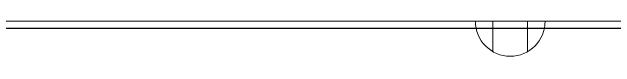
# Model space of a CAD drawing. Header units: metres. Extents: x 75097 to 220762, y -1557923 to -1361206.
# Drawn here: x 123189 to 126532, y -1397250 to -1397048 of the extents above; entities that cross this region are included whole.
import ezdxf

# ---------------------------------------------------------------- set-up
doc = ezdxf.new("R2010")
doc.units = ezdxf.units.M
doc.layers.get('0').update_dxf_attribs({"lineweight": 0})
doc.layers.add('A-100 - Copy$0$axes', color=8, linetype='Continuous')
doc.layers.add('PD-VENT', color=8, linetype='Continuous')
doc.layers.add('A-100 - Copy$0$Walls', color=8, linetype='Continuous', lineweight=0)
doc.layers.add('E-POWR', color=7, linetype='Continuous', lineweight=9, true_color=0x4e7e3e)

# ---------------------------------------------------------------- blocks, each defined once
blk = doc.blocks.new('WALL OUTLET')
at = {"layer": 'E-POWR', "extrusion": (9.94399e-05, 4.90741e-07, 1)}
blk.add_line((-193.4, 0, 0), (193.4, 0, 0), dxfattribs=at)
blk.add_line((-193.4, 0, 0), (193.4, 0, 0), dxfattribs=at)
at = {"layer": 'E-POWR', "extrusion": (9.94399e-05, 4.90741e-07, 1), "elevation": 0}
for points in [[(-96.7, 0), (-96.7, 167.5)], [(96.7, 0), (96.7, 167.5)]]:
    blk.add_lwpolyline(points, dxfattribs=at)
at = {"layer": 'E-POWR', "extrusion": (9.94399e-05, 4.90741e-07, 1)}
blk.add_arc((0, 0, 0), 193.4, 359.9963, 179.9963, dxfattribs=at)
blk = doc.blocks.new('A-100 - Copy')
at = {"layer": 'A-100 - Copy$0$axes'}
blk.add_line((178940.3, -1397087.7, 0), (95650.8, -1397087.7, 0), dxfattribs=at)
at = {"layer": 'A-100 - Copy$0$Walls'}
blk.add_line((123028.3, -1397047.7, 0), (129698.3, -1397047.7, 0), dxfattribs=at)

msp = doc.modelspace()

# ---------------------------------------------------------------- block references
at = {"layer": 'PD-VENT', "color": 85, "xscale": -1, "rotation": 179.9816343017128}
msp.add_blockref('WALL OUTLET', (125951.5, -1397047.7, 5.2), dxfattribs=at)

# ---------------------------------------------------------------- next in the draw order: block references
msp.add_blockref('A-100 - Copy', (0, 0))

doc.saveas('drawing.dxf')
